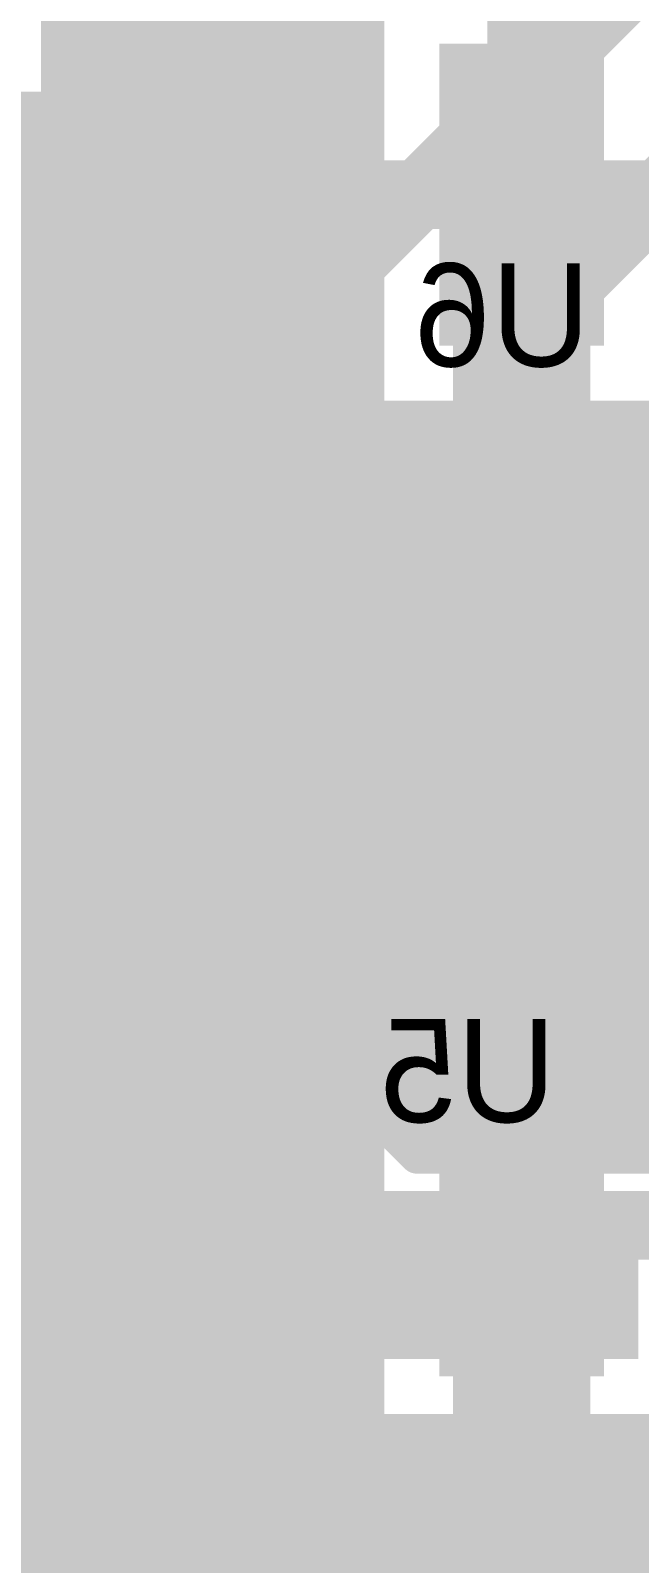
# Model space of a CAD drawing. Header units: millimetres. Extents: x 1.9 to 5.81, y 3 to 5.61.
# Drawn here: x 5.287 to 5.4642, y 4.5516 to 4.9978 of the extents above; entities that cross this region are included whole.
import ezdxf

# ---------------------------------------------------------------- set-up
doc = ezdxf.new("R2010")
doc.units = ezdxf.units.MM
doc.header["$MEASUREMENT"] = 0
for name, color, linetype in [('BottomLayer', 5, 'Continuous'), ('BottomOverlay', 54, 'Continuous'), ('BottomPaste', 16, 'Continuous'), ('BottomSolder', 6, 'Continuous'), ('MultiLayer', 9, 'Continuous'), ('TopLayer', 1, 'Continuous'), ('TopOverlay', 2, 'Continuous'), ('TopPaste', 8, 'Continuous'), ('TopSolder', 216, 'Continuous')]:
    doc.layers.add(name, color=color, linetype=linetype)

msp = doc.modelspace()

# ---------------------------------------------------------------- linework, layer by layer
at = {"layer": 'BottomLayer'}
for points, const_width in [([(5.34, 4.89), (5.53, 5.08)], 0.02), ([(5.42, 4.9), (5.59, 5.07)], 0.02), ([(5.28, 4.975), (5.3755, 4.975)], 0.01), ([(5.29, 4.215), (5.29, 4.975)], 0.01), ([(5.3, 4.215), (5.3, 4.975)], 0.01), ([(5.31, 4.90803), (5.31, 4.975)], 0.01), ([(5.31529, 4.91479), (5.3755, 4.975)], 0.01), ([(5.32, 4.9195), (5.32, 4.975)], 0.01), ([(5.33, 4.9295), (5.33, 4.975)], 0.01), ([(5.34, 4.9395), (5.34, 4.975)], 0.01), ([(5.35, 4.9495), (5.35, 4.975)], 0.01), ([(5.36, 4.9595), (5.36, 4.975)], 0.01), ([(5.37, 4.9695), (5.37, 4.975)], 0.01), ([(5.20364, 4.97), (5.3705, 4.97)], 0.01), ([(5.19364, 4.96), (5.3605, 4.96)], 0.01), ([(5.18364, 4.95), (5.3505, 4.95)], 0.01), ([(5.17364, 4.94), (5.3405, 4.94)], 0.01), ([(5.16364, 4.93), (5.3305, 4.93)], 0.01), ([(5.15364, 4.92), (5.3205, 4.92)], 0.01), ([(5.14364, 4.91), (5.31128, 4.91)], 0.01), ([(5.42, 4.865), (5.42, 4.9)], 0.02), ([(5.165, 4.9), (5.30646, 4.9)], 0.01), ([(5.34, 4.68), (5.34, 4.89)], 0.02), ([(5.205, 4.89), (5.305, 4.89)], 0.01), ([(5.305, 4.68), (5.305, 4.89)], 0.01), ([(5.22743, 4.88), (5.305, 4.88)], 0.01), ([(5.23743, 4.87), (5.305, 4.87)], 0.01), ([(5.24743, 4.86), (5.305, 4.86)], 0.01), ([(5.25598, 4.85), (5.305, 4.85)], 0.01), ([(5.25958, 4.84), (5.305, 4.84)], 0.01), ([(5.26, 4.83), (5.305, 4.83)], 0.01), ([(5.26, 4.82), (5.305, 4.82)], 0.01), ([(5.375, 4.82), (5.485, 4.82)], 0.01), ([(5.375, 4.82), (5.485, 4.82)], 0.01), ([(5.375, 4.79464), (5.375, 4.82)], 0.01), ([(5.38, 4.79708), (5.38, 4.82)], 0.01), ([(5.39, 4.79969), (5.39, 4.82)], 0.01), ([(5.4, 4.80031), (5.4, 4.82)], 0.01), ([(5.41, 4.80387), (5.41, 4.82)], 0.01), ([(5.42, 4.805), (5.42, 4.82)], 0.01), ([(5.43, 4.805), (5.43, 4.82)], 0.01), ([(5.44, 4.805), (5.44, 4.82)], 0.01), ([(5.45, 4.805), (5.45, 4.82)], 0.01), ([(5.46, 4.805), (5.46, 4.82)], 0.01), ([(5.26, 4.81), (5.305, 4.81)], 0.01), ([(5.375, 4.81), (5.54636, 4.81)], 0.01), ([(5.42, 4.805), (5.54136, 4.805)], 0.01), ([(5.26, 4.8), (5.305, 4.8)], 0.01), ([(5.375, 4.8), (5.395, 4.8)], 0.01), ([(5.395, 4.8), (5.39938, 4.8)], 0.01), ([(5.395, 4.8), (5.39938, 4.8)], 0.01), ([(5.26, 4.79), (5.305, 4.79)], 0.01), ([(5.26, 4.78), (5.305, 4.78)], 0.01), ([(5.42, 4.76), (5.56, 4.76)], 0.04), ([(5.26, 4.77), (5.305, 4.77)], 0.01), ([(5.395, 4.76), (5.445, 4.76)], 0.03), ([(5.26, 4.76), (5.305, 4.76)], 0.01), ([(5.26, 4.75), (5.305, 4.75)], 0.01), ([(5.26, 4.74), (5.305, 4.74)], 0.01), ([(5.26, 4.73), (5.305, 4.73)], 0.01), ([(5.375, 4.6945), (5.375, 4.72536)], 0.01), ([(5.38, 4.6895), (5.38, 4.72292)], 0.01), ([(5.39, 4.6795), (5.39, 4.72031)], 0.01), ([(5.26, 4.72), (5.305, 4.72)], 0.01), ([(5.375, 4.72), (5.395, 4.72)], 0.01), ([(5.395, 4.72), (5.39938, 4.72)], 0.01), ([(5.395, 4.72), (5.39938, 4.72)], 0.01), ([(5.4, 4.67), (5.4, 4.71969)], 0.01), ([(5.41, 4.67), (5.41, 4.71613)], 0.01), ([(5.42, 4.715), (5.56, 4.715)], 0.01), ([(5.42, 4.67), (5.42, 4.715)], 0.01), ([(5.43, 4.67), (5.43, 4.715)], 0.01), ([(5.44, 4.67), (5.44, 4.715)], 0.01), ([(5.45, 4.67), (5.45, 4.715)], 0.01), ([(5.46, 4.67), (5.46, 4.715)], 0.01), ([(5.26, 4.71), (5.305, 4.71)], 0.01), ([(5.375, 4.71), (5.63577, 4.71)], 0.01), ([(5.26, 4.7), (5.305, 4.7)], 0.01), ([(5.375, 4.7), (5.635, 4.7)], 0.01), ([(5.375, 4.6945), (5.3995, 4.67)], 0.01), ([(5.26, 4.69), (5.305, 4.69)], 0.01), ([(5.3795, 4.69), (5.63577, 4.69)], 0.01), ([(5.34, 4.68), (5.39, 4.63)], 0.02), ([(5.26, 4.68), (5.305, 4.68)], 0.01), ([(5.3895, 4.68), (5.63815, 4.68)], 0.01), ([(5.26, 4.67), (5.30646, 4.67)], 0.01), ([(5.3995, 4.67), (5.485, 4.67)], 0.01), ([(5.3995, 4.67), (5.485, 4.67)], 0.01), ([(5.26, 4.66), (5.31128, 4.66)], 0.01), ([(5.31, 4.215), (5.31, 4.66197)], 0.01), ([(5.31529, 4.65521), (5.355, 4.6155)], 0.01), ([(5.26, 4.65), (5.3205, 4.65)], 0.01), ([(5.32, 4.215), (5.32, 4.6505)], 0.01), ([(5.26, 4.64), (5.3305, 4.64)], 0.01), ([(5.33, 4.215), (5.33, 4.6405)], 0.01), ([(5.39, 4.63), (5.42, 4.63)], 0.02), ([(5.26, 4.63), (5.3405, 4.63)], 0.01), ([(5.34, 4.215), (5.34, 4.6305)], 0.01), ([(5.26, 4.62), (5.3505, 4.62)], 0.01), ([(5.35, 4.215), (5.35, 4.6205)], 0.01), ([(5.355, 4.59), (5.355, 4.6155)], 0.01), ([(5.26, 4.61), (5.355, 4.61)], 0.01), ([(5.26, 4.6), (5.355, 4.6)], 0.01), ([(5.26, 4.59), (5.355, 4.59)], 0.01), ([(5.355, 4.59), (5.485, 4.59)], 0.01), ([(5.355, 4.59), (5.485, 4.59)], 0.01), ([(5.36, 4.54936), (5.36, 4.59)], 0.01), ([(5.37, 4.56123), (5.37, 4.59)], 0.01), ([(5.38, 4.56708), (5.38, 4.59)], 0.01), ([(5.39, 4.56969), (5.39, 4.59)], 0.01), ([(5.4, 4.57031), (5.4, 4.59)], 0.01), ([(5.41, 4.57387), (5.41, 4.59)], 0.01), ([(5.42, 4.575), (5.42, 4.59)], 0.01), ([(5.43, 4.575), (5.43, 4.59)], 0.01), ([(5.44, 4.575), (5.44, 4.59)], 0.01), ([(5.45, 4.575), (5.45, 4.59)], 0.01), ([(5.46, 4.575), (5.46, 4.59)], 0.01), ([(5.26, 4.58), (5.77, 4.58)], 0.01), ([(5.42, 4.575), (5.67, 4.575)], 0.01), ([(5.26, 4.57), (5.395, 4.57)], 0.01), ([(5.395, 4.57), (5.39938, 4.57)], 0.01), ([(5.395, 4.57), (5.39938, 4.57)], 0.01), ([(5.26, 4.56), (5.36854, 4.56)], 0.01), ([(5.26, 4.55), (5.36036, 4.55)], 0.01)]:
    msp.add_lwpolyline(points, dxfattribs=dict(at, const_width=const_width))
for points, const_width in [([(5.2875, 4.975, 1), (5.2925, 4.975, 1)], 0.005), ([(5.2975, 4.975, 1), (5.3025, 4.975, 1)], 0.005), ([(5.3075, 4.975, 1), (5.3125, 4.975, 1)], 0.005), ([(5.3175, 4.975, 1), (5.3225, 4.975, 1)], 0.005), ([(5.3275, 4.975, 1), (5.3325, 4.975, 1)], 0.005), ([(5.3375, 4.975, 1), (5.3425, 4.975, 1)], 0.005), ([(5.3475, 4.975, 1), (5.3525, 4.975, 1)], 0.005), ([(5.3575, 4.975, 1), (5.3625, 4.975, 1)], 0.005), ([(5.3675, 4.975, 1), (5.3725, 4.975, 1)], 0.005), ([(5.373, 4.975, 1), (5.378, 4.975, 1)], 0.005), ([(5.373, 4.975, 1), (5.378, 4.975, 1)], 0.005), ([(5.3675, 4.9695, 1), (5.3725, 4.9695, 1)], 0.005), ([(5.368, 4.97, 1), (5.373, 4.97, 1)], 0.005), ([(5.31, 4.95, 1), (5.33, 4.95, 1)], 0.02), ([(5.3575, 4.9595, 1), (5.3625, 4.9595, 1)], 0.005), ([(5.358, 4.96, 1), (5.363, 4.96, 1)], 0.005), ([(5.3475, 4.9495, 1), (5.3525, 4.9495, 1)], 0.005), ([(5.348, 4.95, 1), (5.353, 4.95, 1)], 0.005), ([(5.3375, 4.9395, 1), (5.3425, 4.9395, 1)], 0.005), ([(5.338, 4.94, 1), (5.343, 4.94, 1)], 0.005), ([(5.328, 4.93, 1), (5.333, 4.93, 1)], 0.005), ([(5.3275, 4.9295, 1), (5.3325, 4.9295, 1)], 0.005), ([(5.3175, 4.9195, 1), (5.3225, 4.9195, 1)], 0.005), ([(5.318, 4.92, 1), (5.323, 4.92, 1)], 0.005), ([(5.31275, 4.91475, 1), (5.31775, 4.91475, 1)], 0.005), ([(5.31279, 4.91479, 1), (5.31779, 4.91479, 1)], 0.005), ([(5.31279, 4.91479, 1), (5.31779, 4.91479, 1)], 0.005), ([(5.3075, 4.90803, 1), (5.3125, 4.90803, 1)], 0.005), ([(5.30878, 4.91, 1), (5.31378, 4.91, 1)], 0.005), ([(5.415, 4.9, 1), (5.425, 4.9, 1)], 0.01), ([(5.415, 4.9, 1), (5.425, 4.9, 1)], 0.01), ([(5.30396, 4.9, 1), (5.30896, 4.9, 1)], 0.005), ([(5.335, 4.89, 1), (5.345, 4.89, 1)], 0.01), ([(5.335, 4.89, 1), (5.345, 4.89, 1)], 0.01), ([(5.3025, 4.89, 1), (5.3075, 4.89, 1)], 0.005), ([(5.3025, 4.89, 1), (5.3075, 4.89, 1)], 0.005), ([(5.3025, 4.89, 1), (5.3075, 4.89, 1)], 0.005), ([(5.3025, 4.89, 1), (5.3075, 4.89, 1)], 0.005), ([(5.3025, 4.88, 1), (5.3075, 4.88, 1)], 0.005), ([(5.3025, 4.87, 1), (5.3075, 4.87, 1)], 0.005), ([(5.415, 4.865, 1), (5.425, 4.865, 1)], 0.01), ([(5.3025, 4.86, 1), (5.3075, 4.86, 1)], 0.005), ([(5.3025, 4.85, 1), (5.3075, 4.85, 1)], 0.005), ([(5.3025, 4.84, 1), (5.3075, 4.84, 1)], 0.005), ([(5.3025, 4.83, 1), (5.3075, 4.83, 1)], 0.005), ([(5.3025, 4.82, 1), (5.3075, 4.82, 1)], 0.005), ([(5.3725, 4.82, 1), (5.3775, 4.82, 1)], 0.005), ([(5.3725, 4.82, 1), (5.3775, 4.82, 1)], 0.005), ([(5.3725, 4.82, 1), (5.3775, 4.82, 1)], 0.005), ([(5.3775, 4.82, 1), (5.3825, 4.82, 1)], 0.005), ([(5.3875, 4.82, 1), (5.3925, 4.82, 1)], 0.005), ([(5.3975, 4.82, 1), (5.4025, 4.82, 1)], 0.005), ([(5.4075, 4.82, 1), (5.4125, 4.82, 1)], 0.005), ([(5.4175, 4.82, 1), (5.4225, 4.82, 1)], 0.005), ([(5.4275, 4.82, 1), (5.4325, 4.82, 1)], 0.005), ([(5.4375, 4.82, 1), (5.4425, 4.82, 1)], 0.005), ([(5.4475, 4.82, 1), (5.4525, 4.82, 1)], 0.005), ([(5.4575, 4.82, 1), (5.4625, 4.82, 1)], 0.005), ([(5.3025, 4.81, 1), (5.3075, 4.81, 1)], 0.005), ([(5.3725, 4.81, 1), (5.3775, 4.81, 1)], 0.005), ([(5.4175, 4.805, 1), (5.4225, 4.805, 1)], 0.005), ([(5.4175, 4.805, 1), (5.4225, 4.805, 1)], 0.005), ([(5.4175, 4.805, 1), (5.4225, 4.805, 1)], 0.005), ([(5.4275, 4.805, 1), (5.4325, 4.805, 1)], 0.005), ([(5.4375, 4.805, 1), (5.4425, 4.805, 1)], 0.005), ([(5.4475, 4.805, 1), (5.4525, 4.805, 1)], 0.005), ([(5.4575, 4.805, 1), (5.4625, 4.805, 1)], 0.005), ([(5.4075, 4.80387, 1), (5.4125, 4.80387, 1)], 0.005), ([(5.3025, 4.8, 1), (5.3075, 4.8, 1)], 0.005), ([(5.3725, 4.8, 1), (5.3775, 4.8, 1)], 0.005), ([(5.3775, 4.79708, 1), (5.3825, 4.79708, 1)], 0.005), ([(5.3875, 4.79969, 1), (5.3925, 4.79969, 1)], 0.005), ([(5.3925, 4.8, 1), (5.3975, 4.8, 1)], 0.005), ([(5.3925, 4.8, 1), (5.3975, 4.8, 1)], 0.005), ([(5.3925, 4.8, 1), (5.3975, 4.8, 1)], 0.005), ([(5.3925, 4.8, 1), (5.3975, 4.8, 1)], 0.005), ([(5.39688, 4.8, 1), (5.40188, 4.8, 1)], 0.005), ([(5.39688, 4.8, 1), (5.40188, 4.8, 1)], 0.005), ([(5.39688, 4.8, 1), (5.40188, 4.8, 1)], 0.005), ([(5.3975, 4.80031, 1), (5.4025, 4.80031, 1)], 0.005), ([(5.3725, 4.79464, 1), (5.3775, 4.79464, 1)], 0.005), ([(5.3725, 4.79464, 1), (5.3775, 4.79464, 1)], 0.005), ([(5.3025, 4.79, 1), (5.3075, 4.79, 1)], 0.005), ([(5.3025, 4.78, 1), (5.3075, 4.78, 1)], 0.005), ([(5.41, 4.76, 1), (5.43, 4.76, 1)], 0.02), ([(5.3025, 4.77, 1), (5.3075, 4.77, 1)], 0.005), ([(5.3875, 4.76, 1), (5.4025, 4.76, 1)], 0.015), ([(5.4375, 4.76, 1), (5.4525, 4.76, 1)], 0.015), ([(5.3025, 4.76, 1), (5.3075, 4.76, 1)], 0.005), ([(5.3025, 4.75, 1), (5.3075, 4.75, 1)], 0.005), ([(5.3025, 4.74, 1), (5.3075, 4.74, 1)], 0.005), ([(5.3025, 4.73, 1), (5.3075, 4.73, 1)], 0.005), ([(5.3725, 4.72536, 1), (5.3775, 4.72536, 1)], 0.005), ([(5.3725, 4.72536, 1), (5.3775, 4.72536, 1)], 0.005), ([(5.3775, 4.72292, 1), (5.3825, 4.72292, 1)], 0.005), ([(5.3875, 4.72031, 1), (5.3925, 4.72031, 1)], 0.005), ([(5.3025, 4.72, 1), (5.3075, 4.72, 1)], 0.005), ([(5.3725, 4.72, 1), (5.3775, 4.72, 1)], 0.005), ([(5.3925, 4.72, 1), (5.3975, 4.72, 1)], 0.005), ([(5.3925, 4.72, 1), (5.3975, 4.72, 1)], 0.005), ([(5.3925, 4.72, 1), (5.3975, 4.72, 1)], 0.005), ([(5.3925, 4.72, 1), (5.3975, 4.72, 1)], 0.005), ([(5.39688, 4.72, 1), (5.40188, 4.72, 1)], 0.005), ([(5.39688, 4.72, 1), (5.40188, 4.72, 1)], 0.005), ([(5.39688, 4.72, 1), (5.40188, 4.72, 1)], 0.005), ([(5.3975, 4.71969, 1), (5.4025, 4.71969, 1)], 0.005), ([(5.4075, 4.71613, 1), (5.4125, 4.71613, 1)], 0.005), ([(5.4175, 4.715, 1), (5.4225, 4.715, 1)], 0.005), ([(5.4175, 4.715, 1), (5.4225, 4.715, 1)], 0.005), ([(5.4175, 4.715, 1), (5.4225, 4.715, 1)], 0.005), ([(5.4275, 4.715, 1), (5.4325, 4.715, 1)], 0.005), ([(5.4375, 4.715, 1), (5.4425, 4.715, 1)], 0.005), ([(5.4475, 4.715, 1), (5.4525, 4.715, 1)], 0.005), ([(5.4575, 4.715, 1), (5.4625, 4.715, 1)], 0.005), ([(5.3025, 4.71, 1), (5.3075, 4.71, 1)], 0.005), ([(5.3725, 4.71, 1), (5.3775, 4.71, 1)], 0.005), ([(5.3025, 4.7, 1), (5.3075, 4.7, 1)], 0.005), ([(5.3725, 4.7, 1), (5.3775, 4.7, 1)], 0.005), ([(5.3725, 4.6945, 1), (5.3775, 4.6945, 1)], 0.005), ([(5.3725, 4.6945, 1), (5.3775, 4.6945, 1)], 0.005), ([(5.3025, 4.69, 1), (5.3075, 4.69, 1)], 0.005), ([(5.377, 4.69, 1), (5.382, 4.69, 1)], 0.005), ([(5.3775, 4.6895, 1), (5.3825, 4.6895, 1)], 0.005), ([(5.335, 4.68, 1), (5.345, 4.68, 1)], 0.01), ([(5.335, 4.68, 1), (5.345, 4.68, 1)], 0.01), ([(5.3025, 4.68, 1), (5.3075, 4.68, 1)], 0.005), ([(5.3025, 4.68, 1), (5.3075, 4.68, 1)], 0.005), ([(5.3025, 4.68, 1), (5.3075, 4.68, 1)], 0.005), ([(5.3025, 4.68, 1), (5.3075, 4.68, 1)], 0.005), ([(5.387, 4.68, 1), (5.392, 4.68, 1)], 0.005), ([(5.3875, 4.6795, 1), (5.3925, 4.6795, 1)], 0.005), ([(5.30396, 4.67, 1), (5.30896, 4.67, 1)], 0.005), ([(5.397, 4.67, 1), (5.402, 4.67, 1)], 0.005), ([(5.397, 4.67, 1), (5.402, 4.67, 1)], 0.005), ([(5.397, 4.67, 1), (5.402, 4.67, 1)], 0.005), ([(5.3975, 4.67, 1), (5.4025, 4.67, 1)], 0.005), ([(5.4075, 4.67, 1), (5.4125, 4.67, 1)], 0.005), ([(5.4175, 4.67, 1), (5.4225, 4.67, 1)], 0.005), ([(5.4275, 4.67, 1), (5.4325, 4.67, 1)], 0.005), ([(5.4375, 4.67, 1), (5.4425, 4.67, 1)], 0.005), ([(5.4475, 4.67, 1), (5.4525, 4.67, 1)], 0.005), ([(5.4575, 4.67, 1), (5.4625, 4.67, 1)], 0.005), ([(5.3075, 4.66197, 1), (5.3125, 4.66197, 1)], 0.005), ([(5.30878, 4.66, 1), (5.31378, 4.66, 1)], 0.005), ([(5.31275, 4.65525, 1), (5.31775, 4.65525, 1)], 0.005), ([(5.31279, 4.65521, 1), (5.31779, 4.65521, 1)], 0.005), ([(5.31279, 4.65521, 1), (5.31779, 4.65521, 1)], 0.005), ([(5.3175, 4.6505, 1), (5.3225, 4.6505, 1)], 0.005), ([(5.318, 4.65, 1), (5.323, 4.65, 1)], 0.005), ([(5.3275, 4.6405, 1), (5.3325, 4.6405, 1)], 0.005), ([(5.328, 4.64, 1), (5.333, 4.64, 1)], 0.005), ([(5.385, 4.63, 1), (5.395, 4.63, 1)], 0.01), ([(5.385, 4.63, 1), (5.395, 4.63, 1)], 0.01), ([(5.415, 4.63, 1), (5.425, 4.63, 1)], 0.01), ([(5.3375, 4.6305, 1), (5.3425, 4.6305, 1)], 0.005), ([(5.338, 4.63, 1), (5.343, 4.63, 1)], 0.005), ([(5.3475, 4.6205, 1), (5.3525, 4.6205, 1)], 0.005), ([(5.348, 4.62, 1), (5.353, 4.62, 1)], 0.005), ([(5.3525, 4.6155, 1), (5.3575, 4.6155, 1)], 0.005), ([(5.3525, 4.6155, 1), (5.3575, 4.6155, 1)], 0.005), ([(5.3525, 4.61, 1), (5.3575, 4.61, 1)], 0.005), ([(5.3525, 4.6, 1), (5.3575, 4.6, 1)], 0.005), ([(5.3525, 4.59, 1), (5.3575, 4.59, 1)], 0.005), ([(5.3525, 4.59, 1), (5.3575, 4.59, 1)], 0.005), ([(5.3525, 4.59, 1), (5.3575, 4.59, 1)], 0.005), ([(5.3525, 4.59, 1), (5.3575, 4.59, 1)], 0.005), ([(5.3575, 4.59, 1), (5.3625, 4.59, 1)], 0.005), ([(5.3675, 4.59, 1), (5.3725, 4.59, 1)], 0.005), ([(5.3775, 4.59, 1), (5.3825, 4.59, 1)], 0.005), ([(5.3875, 4.59, 1), (5.3925, 4.59, 1)], 0.005), ([(5.3975, 4.59, 1), (5.4025, 4.59, 1)], 0.005), ([(5.4075, 4.59, 1), (5.4125, 4.59, 1)], 0.005), ([(5.4175, 4.59, 1), (5.4225, 4.59, 1)], 0.005), ([(5.4275, 4.59, 1), (5.4325, 4.59, 1)], 0.005), ([(5.4375, 4.59, 1), (5.4425, 4.59, 1)], 0.005), ([(5.4475, 4.59, 1), (5.4525, 4.59, 1)], 0.005), ([(5.4575, 4.59, 1), (5.4625, 4.59, 1)], 0.005), ([(5.4075, 4.57387, 1), (5.4125, 4.57387, 1)], 0.005), ([(5.4175, 4.575, 1), (5.4225, 4.575, 1)], 0.005), ([(5.4175, 4.575, 1), (5.4225, 4.575, 1)], 0.005), ([(5.4175, 4.575, 1), (5.4225, 4.575, 1)], 0.005), ([(5.4275, 4.575, 1), (5.4325, 4.575, 1)], 0.005), ([(5.4375, 4.575, 1), (5.4425, 4.575, 1)], 0.005), ([(5.4475, 4.575, 1), (5.4525, 4.575, 1)], 0.005), ([(5.4575, 4.575, 1), (5.4625, 4.575, 1)], 0.005), ([(5.3875, 4.56969, 1), (5.3925, 4.56969, 1)], 0.005), ([(5.3925, 4.57, 1), (5.3975, 4.57, 1)], 0.005), ([(5.3925, 4.57, 1), (5.3975, 4.57, 1)], 0.005), ([(5.3925, 4.57, 1), (5.3975, 4.57, 1)], 0.005), ([(5.3925, 4.57, 1), (5.3975, 4.57, 1)], 0.005), ([(5.39688, 4.57, 1), (5.40188, 4.57, 1)], 0.005), ([(5.39688, 4.57, 1), (5.40188, 4.57, 1)], 0.005), ([(5.39688, 4.57, 1), (5.40188, 4.57, 1)], 0.005), ([(5.3975, 4.57031, 1), (5.4025, 4.57031, 1)], 0.005), ([(5.3775, 4.56708, 1), (5.3825, 4.56708, 1)], 0.005), ([(5.36604, 4.56, 1), (5.37104, 4.56, 1)], 0.005), ([(5.3675, 4.56123, 1), (5.3725, 4.56123, 1)], 0.005), ([(5.3575, 4.54936, 1), (5.3625, 4.54936, 1)], 0.005), ([(5.35786, 4.55, 1), (5.36286, 4.55, 1)], 0.005)]:
    msp.add_lwpolyline(points, format="xyb", close=True, dxfattribs=dict(at, const_width=const_width))
at = {"layer": 'BottomLayer', "const_width": 0.01}
for points in [[(5.305, 4.89, -0.199364), (5.31529, 4.91479)], [(5.305, 4.89, -0.198912), (5.31525, 4.91475)], [(5.39938, 4.8, -0.119535), (5.42, 4.805)], [(5.375, 4.79464, -0.131652), (5.395, 4.8)], [(5.395, 4.72, -0.131652), (5.375, 4.72536)], [(5.42, 4.715, -0.119535), (5.39938, 4.72)], [(5.31529, 4.65521, -0.199364), (5.305, 4.68)], [(5.31525, 4.65525, -0.198912), (5.305, 4.68)], [(5.39938, 4.57, -0.119535), (5.42, 4.575)], [(5.395, 4.49, -1), (5.395, 4.57)]]:
    msp.add_lwpolyline(points, format="xyb", dxfattribs=at)
at = {"layer": 'BottomLayer'}
for points in [[(5.46, 4.875), (5.38, 4.875), (5.46, 4.845), (5.38, 4.845)], [(5.46, 4.645), (5.38, 4.645), (5.46, 4.615), (5.38, 4.615)]]:
    msp.add_solid(points, dxfattribs=at)
at = {"layer": 'BottomOverlay', "const_width": 0.01}
for points in [[(5.305, 4.91, -1), (5.255, 4.91)], [(5.305, 4.68, -1), (5.255, 4.68)]]:
    msp.add_lwpolyline(points, format="xyb", dxfattribs=at)
for points in [[(5.305, 4.91), (5.345, 4.91)], [(5.345, 4.71), (5.345, 4.91)], [(5.215, 4.71), (5.345, 4.71)], [(5.305, 4.68), (5.345, 4.68)], [(5.345, 4.48), (5.345, 4.68)]]:
    msp.add_lwpolyline(points, dxfattribs=at)
at = {"layer": 'BottomOverlay', "const_width": 0.005}
for points in [[(5.3025, 4.91, 1), (5.3075, 4.91, 1)], [(5.3025, 4.91, 1), (5.3075, 4.91, 1)], [(5.3425, 4.91, 1), (5.3475, 4.91, 1)], [(5.3425, 4.91, 1), (5.3475, 4.91, 1)], [(5.3425, 4.71, 1), (5.3475, 4.71, 1)], [(5.3425, 4.71, 1), (5.3475, 4.71, 1)], [(5.3025, 4.68, 1), (5.3075, 4.68, 1)], [(5.3025, 4.68, 1), (5.3075, 4.68, 1)], [(5.3425, 4.68, 1), (5.3475, 4.68, 1)], [(5.3425, 4.68, 1), (5.3475, 4.68, 1)]]:
    msp.add_lwpolyline(points, format="xyb", close=True, dxfattribs=at)
at = {"layer": 'BottomPaste', "const_width": 0.03}
msp.add_lwpolyline([(5.395, 4.76), (5.445, 4.76)], dxfattribs=at)
msp.add_lwpolyline([(5.395, 4.76), (5.445, 4.76)], dxfattribs=at)
at = {"layer": 'BottomPaste', "const_width": 0.015}
for points in [[(5.3875, 4.76, 1), (5.4025, 4.76, 1)], [(5.3875, 4.76, 1), (5.4025, 4.76, 1)], [(5.4375, 4.76, 1), (5.4525, 4.76, 1)], [(5.4375, 4.76, 1), (5.4525, 4.76, 1)]]:
    msp.add_lwpolyline(points, format="xyb", close=True, dxfattribs=at)
at = {"layer": 'BottomPaste'}
for points in [[(5.46, 4.875), (5.38, 4.875), (5.46, 4.845), (5.38, 4.845)], [(5.46, 4.875), (5.38, 4.875), (5.46, 4.845), (5.38, 4.845)], [(5.46, 4.645), (5.38, 4.645), (5.46, 4.615), (5.38, 4.615)], [(5.46, 4.645), (5.38, 4.645), (5.46, 4.615), (5.38, 4.615)]]:
    msp.add_solid(points, dxfattribs=at)
at = {"layer": 'BottomSolder'}
for points, const_width in [([(5.308, 4.95, 1), (5.332, 4.95, 1)], 0.024), ([(5.308, 4.95, 1), (5.332, 4.95, 1)], 0.024), ([(5.3855, 4.76, 1), (5.4045, 4.76, 1)], 0.019), ([(5.3855, 4.76, 1), (5.4045, 4.76, 1)], 0.019), ([(5.4355, 4.76, 1), (5.4545, 4.76, 1)], 0.019), ([(5.4355, 4.76, 1), (5.4545, 4.76, 1)], 0.019)]:
    msp.add_lwpolyline(points, format="xyb", close=True, dxfattribs=dict(at, const_width=const_width))
at = {"layer": 'BottomSolder', "const_width": 0.038}
msp.add_lwpolyline([(5.395, 4.76), (5.445, 4.76)], dxfattribs=at)
msp.add_lwpolyline([(5.395, 4.76), (5.445, 4.76)], dxfattribs=at)
at = {"layer": 'BottomSolder'}
for points in [[(5.464, 4.879), (5.376, 4.879), (5.464, 4.841), (5.376, 4.841)], [(5.464, 4.879), (5.376, 4.879), (5.464, 4.841), (5.376, 4.841)], [(5.464, 4.649), (5.376, 4.649), (5.464, 4.611), (5.376, 4.611)], [(5.464, 4.649), (5.376, 4.649), (5.464, 4.611), (5.376, 4.611)]]:
    msp.add_solid(points, dxfattribs=at)
at = {"layer": 'MultiLayer', "const_width": 0.02}
msp.add_lwpolyline([(5.31, 4.95, 1), (5.33, 4.95, 1)], format="xyb", close=True, dxfattribs=at)
at = {"layer": 'TopLayer'}
for points, const_width in [([(5.37, 3.93), (5.37, 5.06592)], 0.01), ([(5.38, 3.92854), (5.38, 5.065)], 0.01), ([(5.36, 3.94), (5.36, 5.05757)], 0.01), ([(5.35, 3.96828), (5.35, 5.04757)], 0.01), ([(5.34, 3.97742), (5.34, 5.03757)], 0.01), ([(5.33, 3.98243), (5.33, 5.02757)], 0.01), ([(5.32, 4.60833), (5.32, 5.01757)], 0.01), ([(5.385, 4.885), (5.385, 5.015)], 0.01), ([(5.43, 4.95), (5.43, 5.01)], 0.02), ([(5.31, 4.61884), (5.31, 5.00902)], 0.01), ([(5.295, 4.95), (5.295, 5.005)], 0.01), ([(5.3, 4.62884), (5.3, 5.00542)], 0.01), ([(5.295, 5), (5.385, 5)], 0.01), ([(5.295, 4.99), (5.385, 4.99)], 0.01), ([(5.295, 4.98), (5.385, 4.98)], 0.01), ([(5.295, 4.97), (5.385, 4.97)], 0.01), ([(5.43, 4.05), (5.43, 4.95)], 0.04), ([(5.295, 4.96), (5.385, 4.96)], 0.01), ([(5.39, 4.95), (5.43, 4.95)], 0.02), ([(5.43, 4.95), (5.47, 4.95)], 0.02), ([(5.43, 4.89), (5.43, 4.95)], 0.02), ([(5.295, 4.95), (5.385, 4.95)], 0.01), ([(5.295, 4.885), (5.295, 4.95)], 0.01), ([(5.295, 4.885), (5.295, 4.95)], 0.01), ([(5.295, 4.94), (5.385, 4.94)], 0.01), ([(5.295, 4.93), (5.385, 4.93)], 0.01), ([(5.295, 4.92), (5.385, 4.92)], 0.01), ([(5.295, 4.91), (5.385, 4.91)], 0.01), ([(5.295, 4.9), (5.385, 4.9)], 0.01), ([(5.295, 4.89), (5.385, 4.89)], 0.01), ([(5.295, 4.715), (5.295, 4.885)], 0.01), ([(5.385, 4.885), (5.475, 4.885)], 0.01), ([(5.39, 4.715), (5.39, 4.885)], 0.01), ([(5.4, 4.715), (5.4, 4.885)], 0.01), ([(5.41, 4.715), (5.41, 4.885)], 0.01), ([(5.42, 4.715), (5.42, 4.885)], 0.01), ([(5.43, 4.715), (5.43, 4.885)], 0.01), ([(5.44, 4.715), (5.44, 4.885)], 0.01), ([(5.45, 4.715), (5.45, 4.885)], 0.01), ([(5.46, 4.715), (5.46, 4.885)], 0.01), ([(5.295, 4.88), (5.63815, 4.88)], 0.01), ([(5.295, 4.87), (5.64234, 4.87)], 0.01), ([(5.295, 4.86), (5.64877, 4.86)], 0.01), ([(5.295, 4.85), (5.65847, 4.85)], 0.01), ([(5.295, 4.84), (5.675, 4.84)], 0.01), ([(5.295, 4.83), (5.77, 4.83)], 0.01), ([(5.295, 4.82), (5.77, 4.82)], 0.01), ([(5.295, 4.81), (5.77, 4.81)], 0.01), ([(5.295, 4.8), (5.77, 4.8)], 0.01), ([(5.295, 4.79), (5.77, 4.79)], 0.01), ([(5.295, 4.78), (5.77, 4.78)], 0.01), ([(5.295, 4.77), (5.77, 4.77)], 0.01), ([(5.295, 4.76), (5.675, 4.76)], 0.01), ([(5.295, 4.75), (5.65847, 4.75)], 0.01), ([(5.295, 4.74), (5.64877, 4.74)], 0.01), ([(5.295, 4.73), (5.64234, 4.73)], 0.01), ([(5.295, 4.72), (5.63815, 4.72)], 0.01), ([(5.295, 4.65), (5.295, 4.715)], 0.01), ([(5.295, 4.63384), (5.295, 4.715)], 0.01), ([(5.385, 4.715), (5.475, 4.715)], 0.01), ([(5.385, 4.585), (5.385, 4.715)], 0.01), ([(5.43, 4.65), (5.43, 4.71)], 0.02), ([(5.295, 4.71), (5.385, 4.71)], 0.01), ([(5.295, 4.7), (5.385, 4.7)], 0.01), ([(5.295, 4.69), (5.385, 4.69)], 0.01), ([(5.295, 4.68), (5.385, 4.68)], 0.01), ([(5.295, 4.67), (5.385, 4.67)], 0.01), ([(5.295, 4.66), (5.385, 4.66)], 0.01), ([(5.39, 4.65), (5.43, 4.65)], 0.02), ([(5.43, 4.65), (5.47, 4.65)], 0.02), ([(5.43, 4.59), (5.43, 4.65)], 0.02), ([(5.295, 4.65), (5.385, 4.65)], 0.01), ([(5.295, 4.64), (5.385, 4.64)], 0.01), ([(5.25, 4.635), (5.295, 4.59)], 0.012), ([(5.295, 4.63384), (5.3169, 4.61194)], 0.01), ([(5.29884, 4.63), (5.385, 4.63)], 0.01), ([(5.30884, 4.62), (5.385, 4.62)], 0.01), ([(5.31869, 4.61), (5.385, 4.61)], 0.01), ([(5.32434, 4.6), (5.385, 4.6)], 0.01), ([(5.295, 3.99), (5.295, 4.59)], 0.012), ([(5.326, 4.59), (5.385, 4.59)], 0.01), ([(5.326, 3.99), (5.326, 4.59)], 0.01), ([(5.385, 4.585), (5.475, 4.585)], 0.01), ([(5.39, 4.415), (5.39, 4.585)], 0.01), ([(5.4, 4.415), (5.4, 4.585)], 0.01), ([(5.41, 4.415), (5.41, 4.585)], 0.01), ([(5.42, 4.415), (5.42, 4.585)], 0.01), ([(5.43, 4.415), (5.43, 4.585)], 0.01), ([(5.44, 4.415), (5.44, 4.585)], 0.01), ([(5.45, 4.415), (5.45, 4.585)], 0.01), ([(5.46, 4.415), (5.46, 4.585)], 0.01), ([(5.326, 4.58), (5.77, 4.58)], 0.01), ([(5.326, 4.57), (5.77, 4.57)], 0.01), ([(5.326, 4.56), (5.675, 4.56)], 0.01), ([(5.326, 4.55), (5.65847, 4.55)], 0.01)]:
    msp.add_lwpolyline(points, dxfattribs=dict(at, const_width=const_width))
for points, const_width in [([(5.2925, 5, 1), (5.2975, 5, 1)], 0.005), ([(5.3825, 5, 1), (5.3875, 5, 1)], 0.005), ([(5.2925, 4.99, 1), (5.2975, 4.99, 1)], 0.005), ([(5.3825, 4.99, 1), (5.3875, 4.99, 1)], 0.005), ([(5.2925, 4.98, 1), (5.2975, 4.98, 1)], 0.005), ([(5.3825, 4.98, 1), (5.3875, 4.98, 1)], 0.005), ([(5.2925, 4.97, 1), (5.2975, 4.97, 1)], 0.005), ([(5.3825, 4.97, 1), (5.3875, 4.97, 1)], 0.005), ([(5.31, 4.95, 1), (5.33, 4.95, 1)], 0.02), ([(5.42, 4.95, 1), (5.44, 4.95, 1)], 0.02), ([(5.2925, 4.96, 1), (5.2975, 4.96, 1)], 0.005), ([(5.3825, 4.96, 1), (5.3875, 4.96, 1)], 0.005), ([(5.385, 4.95, 1), (5.395, 4.95, 1)], 0.01), ([(5.425, 4.95, 1), (5.435, 4.95, 1)], 0.01), ([(5.425, 4.95, 1), (5.435, 4.95, 1)], 0.01), ([(5.425, 4.95, 1), (5.435, 4.95, 1)], 0.01), ([(5.425, 4.95, 1), (5.435, 4.95, 1)], 0.01), ([(5.465, 4.95, 1), (5.475, 4.95, 1)], 0.01), ([(5.2925, 4.95, 1), (5.2975, 4.95, 1)], 0.005), ([(5.2925, 4.95, 1), (5.2975, 4.95, 1)], 0.005), ([(5.2925, 4.95, 1), (5.2975, 4.95, 1)], 0.005), ([(5.2925, 4.95, 1), (5.2975, 4.95, 1)], 0.005), ([(5.3825, 4.95, 1), (5.3875, 4.95, 1)], 0.005), ([(5.2925, 4.94, 1), (5.2975, 4.94, 1)], 0.005), ([(5.3825, 4.94, 1), (5.3875, 4.94, 1)], 0.005), ([(5.2925, 4.93, 1), (5.2975, 4.93, 1)], 0.005), ([(5.3825, 4.93, 1), (5.3875, 4.93, 1)], 0.005), ([(5.2925, 4.92, 1), (5.2975, 4.92, 1)], 0.005), ([(5.3825, 4.92, 1), (5.3875, 4.92, 1)], 0.005), ([(5.2925, 4.91, 1), (5.2975, 4.91, 1)], 0.005), ([(5.3825, 4.91, 1), (5.3875, 4.91, 1)], 0.005), ([(5.2925, 4.9, 1), (5.2975, 4.9, 1)], 0.005), ([(5.3825, 4.9, 1), (5.3875, 4.9, 1)], 0.005), ([(5.425, 4.89, 1), (5.435, 4.89, 1)], 0.01), ([(5.2925, 4.89, 1), (5.2975, 4.89, 1)], 0.005), ([(5.3825, 4.89, 1), (5.3875, 4.89, 1)], 0.005), ([(5.2925, 4.885, 1), (5.2975, 4.885, 1)], 0.005), ([(5.2925, 4.885, 1), (5.2975, 4.885, 1)], 0.005), ([(5.2925, 4.885, 1), (5.2975, 4.885, 1)], 0.005), ([(5.3825, 4.885, 1), (5.3875, 4.885, 1)], 0.005), ([(5.3825, 4.885, 1), (5.3875, 4.885, 1)], 0.005), ([(5.3875, 4.885, 1), (5.3925, 4.885, 1)], 0.005), ([(5.3975, 4.885, 1), (5.4025, 4.885, 1)], 0.005), ([(5.4075, 4.885, 1), (5.4125, 4.885, 1)], 0.005), ([(5.4175, 4.885, 1), (5.4225, 4.885, 1)], 0.005), ([(5.4275, 4.885, 1), (5.4325, 4.885, 1)], 0.005), ([(5.4375, 4.885, 1), (5.4425, 4.885, 1)], 0.005), ([(5.4475, 4.885, 1), (5.4525, 4.885, 1)], 0.005), ([(5.4575, 4.885, 1), (5.4625, 4.885, 1)], 0.005), ([(5.2925, 4.88, 1), (5.2975, 4.88, 1)], 0.005), ([(5.2925, 4.87, 1), (5.2975, 4.87, 1)], 0.005), ([(5.2925, 4.86, 1), (5.2975, 4.86, 1)], 0.005), ([(5.2925, 4.85, 1), (5.2975, 4.85, 1)], 0.005), ([(5.2925, 4.84, 1), (5.2975, 4.84, 1)], 0.005), ([(5.2925, 4.83, 1), (5.2975, 4.83, 1)], 0.005), ([(5.2925, 4.82, 1), (5.2975, 4.82, 1)], 0.005), ([(5.2925, 4.81, 1), (5.2975, 4.81, 1)], 0.005), ([(5.2925, 4.8, 1), (5.2975, 4.8, 1)], 0.005), ([(5.2925, 4.79, 1), (5.2975, 4.79, 1)], 0.005), ([(5.2925, 4.78, 1), (5.2975, 4.78, 1)], 0.005), ([(5.2925, 4.77, 1), (5.2975, 4.77, 1)], 0.005), ([(5.2925, 4.76, 1), (5.2975, 4.76, 1)], 0.005), ([(5.2925, 4.75, 1), (5.2975, 4.75, 1)], 0.005), ([(5.2925, 4.74, 1), (5.2975, 4.74, 1)], 0.005), ([(5.2925, 4.73, 1), (5.2975, 4.73, 1)], 0.005), ([(5.2925, 4.72, 1), (5.2975, 4.72, 1)], 0.005), ([(5.2925, 4.715, 1), (5.2975, 4.715, 1)], 0.005), ([(5.2925, 4.715, 1), (5.2975, 4.715, 1)], 0.005), ([(5.2925, 4.715, 1), (5.2975, 4.715, 1)], 0.005), ([(5.3825, 4.715, 1), (5.3875, 4.715, 1)], 0.005), ([(5.3825, 4.715, 1), (5.3875, 4.715, 1)], 0.005), ([(5.3875, 4.715, 1), (5.3925, 4.715, 1)], 0.005), ([(5.3975, 4.715, 1), (5.4025, 4.715, 1)], 0.005), ([(5.4075, 4.715, 1), (5.4125, 4.715, 1)], 0.005), ([(5.4175, 4.715, 1), (5.4225, 4.715, 1)], 0.005), ([(5.425, 4.71, 1), (5.435, 4.71, 1)], 0.01), ([(5.4275, 4.715, 1), (5.4325, 4.715, 1)], 0.005), ([(5.4375, 4.715, 1), (5.4425, 4.715, 1)], 0.005), ([(5.4475, 4.715, 1), (5.4525, 4.715, 1)], 0.005), ([(5.4575, 4.715, 1), (5.4625, 4.715, 1)], 0.005), ([(5.2925, 4.71, 1), (5.2975, 4.71, 1)], 0.005), ([(5.3825, 4.71, 1), (5.3875, 4.71, 1)], 0.005), ([(5.2925, 4.7, 1), (5.2975, 4.7, 1)], 0.005), ([(5.3825, 4.7, 1), (5.3875, 4.7, 1)], 0.005), ([(5.2925, 4.69, 1), (5.2975, 4.69, 1)], 0.005), ([(5.3825, 4.69, 1), (5.3875, 4.69, 1)], 0.005), ([(5.2925, 4.68, 1), (5.2975, 4.68, 1)], 0.005), ([(5.3825, 4.68, 1), (5.3875, 4.68, 1)], 0.005), ([(5.2925, 4.67, 1), (5.2975, 4.67, 1)], 0.005), ([(5.3825, 4.67, 1), (5.3875, 4.67, 1)], 0.005), ([(5.2925, 4.66, 1), (5.2975, 4.66, 1)], 0.005), ([(5.3825, 4.66, 1), (5.3875, 4.66, 1)], 0.005), ([(5.385, 4.65, 1), (5.395, 4.65, 1)], 0.01), ([(5.425, 4.65, 1), (5.435, 4.65, 1)], 0.01), ([(5.425, 4.65, 1), (5.435, 4.65, 1)], 0.01), ([(5.425, 4.65, 1), (5.435, 4.65, 1)], 0.01), ([(5.425, 4.65, 1), (5.435, 4.65, 1)], 0.01), ([(5.465, 4.65, 1), (5.475, 4.65, 1)], 0.01), ([(5.2925, 4.65, 1), (5.2975, 4.65, 1)], 0.005), ([(5.2925, 4.65, 1), (5.2975, 4.65, 1)], 0.005), ([(5.3825, 4.65, 1), (5.3875, 4.65, 1)], 0.005), ([(5.2925, 4.64, 1), (5.2975, 4.64, 1)], 0.005), ([(5.3825, 4.64, 1), (5.3875, 4.64, 1)], 0.005), ([(5.2925, 4.63384, 1), (5.2975, 4.63384, 1)], 0.005), ([(5.2925, 4.63384, 1), (5.2975, 4.63384, 1)], 0.005), ([(5.29634, 4.63, 1), (5.30134, 4.63, 1)], 0.005), ([(5.2975, 4.62884, 1), (5.3025, 4.62884, 1)], 0.005), ([(5.3825, 4.63, 1), (5.3875, 4.63, 1)], 0.005), ([(5.30634, 4.62, 1), (5.31134, 4.62, 1)], 0.005), ([(5.3075, 4.61884, 1), (5.3125, 4.61884, 1)], 0.005), ([(5.3825, 4.62, 1), (5.3875, 4.62, 1)], 0.005), ([(5.3144, 4.61194, 1), (5.3194, 4.61194, 1)], 0.005), ([(5.3144, 4.61194, 1), (5.3194, 4.61194, 1)], 0.005), ([(5.31442, 4.61192, 1), (5.31942, 4.61192, 1)], 0.005), ([(5.31619, 4.61, 1), (5.32119, 4.61, 1)], 0.005), ([(5.3825, 4.61, 1), (5.3875, 4.61, 1)], 0.005), ([(5.3175, 4.60833, 1), (5.3225, 4.60833, 1)], 0.005), ([(5.32184, 4.6, 1), (5.32684, 4.6, 1)], 0.005), ([(5.3825, 4.6, 1), (5.3875, 4.6, 1)], 0.005), ([(5.292, 4.59, 1), (5.298, 4.59, 1)], 0.006), ([(5.292, 4.59, 1), (5.298, 4.59, 1)], 0.006), ([(5.425, 4.59, 1), (5.435, 4.59, 1)], 0.01), ([(5.3235, 4.59, 1), (5.3285, 4.59, 1)], 0.005), ([(5.3235, 4.59, 1), (5.3285, 4.59, 1)], 0.005), ([(5.3235, 4.59, 1), (5.3285, 4.59, 1)], 0.005), ([(5.3235, 4.59, 1), (5.3285, 4.59, 1)], 0.005), ([(5.3825, 4.59, 1), (5.3875, 4.59, 1)], 0.005), ([(5.3825, 4.585, 1), (5.3875, 4.585, 1)], 0.005), ([(5.3825, 4.585, 1), (5.3875, 4.585, 1)], 0.005), ([(5.3875, 4.585, 1), (5.3925, 4.585, 1)], 0.005), ([(5.3975, 4.585, 1), (5.4025, 4.585, 1)], 0.005), ([(5.4075, 4.585, 1), (5.4125, 4.585, 1)], 0.005), ([(5.4175, 4.585, 1), (5.4225, 4.585, 1)], 0.005), ([(5.4275, 4.585, 1), (5.4325, 4.585, 1)], 0.005), ([(5.4375, 4.585, 1), (5.4425, 4.585, 1)], 0.005), ([(5.4475, 4.585, 1), (5.4525, 4.585, 1)], 0.005), ([(5.4575, 4.585, 1), (5.4625, 4.585, 1)], 0.005), ([(5.3235, 4.58, 1), (5.3285, 4.58, 1)], 0.005), ([(5.3235, 4.57, 1), (5.3285, 4.57, 1)], 0.005), ([(5.3235, 4.56, 1), (5.3285, 4.56, 1)], 0.005), ([(5.3235, 4.55, 1), (5.3285, 4.55, 1)], 0.005)]:
    msp.add_lwpolyline(points, format="xyb", close=True, dxfattribs=dict(at, const_width=const_width))
at = {"layer": 'TopLayer', "const_width": 0.01}
for points in [[(5.3169, 4.61194, -0.199163), (5.326, 4.59)], [(5.31692, 4.61192, -0.198912), (5.326, 4.59)]]:
    msp.add_lwpolyline(points, format="xyb", dxfattribs=at)
at = {"layer": 'TopLayer'}
for points in [[(5.45, 4.91), (5.45, 4.99), (5.41, 4.91), (5.41, 4.99)], [(5.45, 4.61), (5.45, 4.69), (5.41, 4.61), (5.41, 4.69)]]:
    msp.add_solid(points, dxfattribs=at)
at = {"layer": 'TopOverlay', "const_width": 0.01}
msp.add_lwpolyline([(5.21, 4.59), (5.47, 4.59)], dxfattribs=at)
at = {"layer": 'TopPaste'}
for points in [[(5.45, 4.91), (5.45, 4.99), (5.41, 4.91), (5.41, 4.99)], [(5.45, 4.91), (5.45, 4.99), (5.41, 4.91), (5.41, 4.99)], [(5.45, 4.61), (5.45, 4.69), (5.41, 4.61), (5.41, 4.69)], [(5.45, 4.61), (5.45, 4.69), (5.41, 4.61), (5.41, 4.69)]]:
    msp.add_solid(points, dxfattribs=at)
at = {"layer": 'TopSolder', "const_width": 0.024}
msp.add_lwpolyline([(5.308, 4.95, 1), (5.332, 4.95, 1)], format="xyb", close=True, dxfattribs=at)
msp.add_lwpolyline([(5.308, 4.95, 1), (5.332, 4.95, 1)], format="xyb", close=True, dxfattribs=at)
at = {"layer": 'TopSolder'}
for points in [[(5.454, 4.906), (5.454, 4.994), (5.406, 4.906), (5.406, 4.994)], [(5.454, 4.906), (5.454, 4.994), (5.406, 4.906), (5.406, 4.994)], [(5.454, 4.606), (5.454, 4.694), (5.406, 4.606), (5.406, 4.694)], [(5.454, 4.606), (5.454, 4.694), (5.406, 4.606), (5.406, 4.694)]]:
    msp.add_solid(points, dxfattribs=at)

# ---------------------------------------------------------------- texts
at = {"layer": 'BottomOverlay', "text_generation_flag": 2}
for s, p in [('U6', (5.45, 4.9)), ('U5', (5.44, 4.68))]:
    msp.add_text(s, height=0.03, rotation=360, dxfattribs=at).set_placement(p)

doc.saveas('drawing.dxf')
